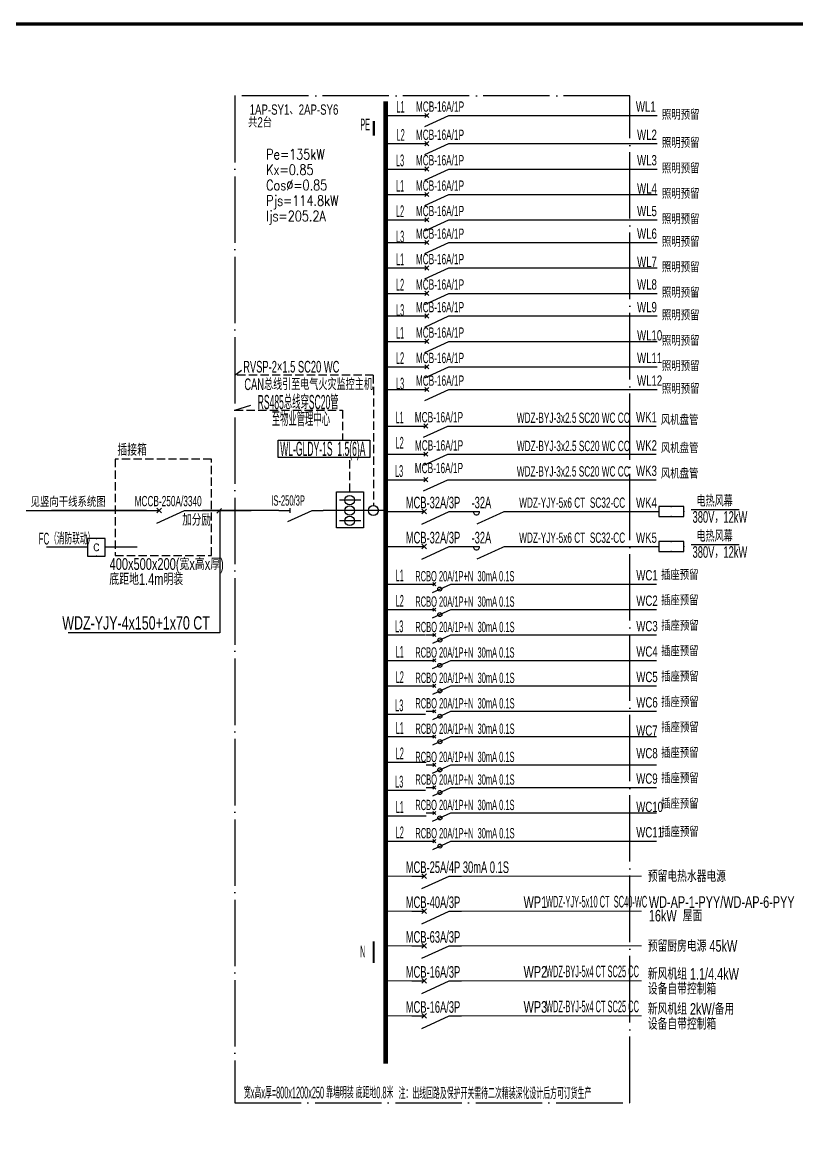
# Model space of a CAD drawing. Extents: x -118086 to 144314, y -110039 to 305761.
# Drawn here: x 55436 to 78736, y 92738 to 126611 of the extents above; entities that cross this region are included whole.
import ezdxf
from ezdxf.enums import TextEntityAlignment as Align

# ---------------------------------------------------------------- set-up
doc = ezdxf.new("R2010")
doc.units = 0
doc.header["$LTSCALE"] = 1000
for name, pattern in [('CONTINOUS', [0]), ('DASH', [0.35, 0.25, -0.1]), ('DOTE', [2.42, 2, -0.2, 0.02, -0.2])]:
    doc.linetypes.add(name, pattern=pattern)
doc.layers.get('0').update_dxf_attribs({"linetype": 'CONTINUOUS'})
for name, color, linetype in [('D-TEXT', 7, 'CONTINUOUS'), ('DQ', 7, 'CONTINOUS'), ('ELEC-text', 7, 'CONTINUOUS'), ('ELEMENT', 3, 'CONTINUOUS'), ('EQUIP-照明', 3, 'CONTINUOUS'), ('EQUIP-箱柜', 3, 'CONTINUOUS'), ('PUB_TEXT', 7, 'CONTINUOUS'), ('SIG_TEXT', 7, 'CONTINUOUS'), ('TEL_TEXT', 3, 'CONTINUOUS'), ('TEL_TITLE', 7, 'CONTINUOUS'), ('WIRE', 4, 'CONTINUOUS'), ('WIRE-照明', 1, 'CONTINUOUS'), ('内审意见修改', 2, 'CONTINUOUS')]:
    doc.layers.add(name, color=color, linetype=linetype)
doc.styles.add('_COMPLEX', font='ros.shx', dxfattribs={"width": 0.6, "bigfont": 'jd.shx'})
doc.styles.add('_HZTXT', font='ROS', dxfattribs={"width": 0.8, "bigfont": 'JD'})
doc.styles.add('_TCH_LABEL', font='COMPLEX', dxfattribs={"bigfont": 'GBCBIG'})
doc.styles.add('_TEL_DIM', font='ROMANS2', dxfattribs={"width": 0.8, "height": 3.5, "bigfont": 'HZDF2'})
doc.styles.add('B', font='ros.shx', dxfattribs={"width": 0.8, "bigfont": 'jd.shx'})
doc.styles.add('DIM_FONT', font='ROMANS', dxfattribs={"bigfont": 'HZTXT'})
doc.styles.add('JD', font='ros.shx', dxfattribs={"width": 0.8, "height": 600, "bigfont": 'hztxt.shx'})
doc.styles.get("Standard").update_dxf_attribs({"font": 'GBENOR', "bigfont": 'GBCBIG'})

# ---------------------------------------------------------------- blocks, each defined once
blk = doc.blocks.new('M_M19DXM')
for p, q in [((-0.25, -0.2), (0, -0.75)), ((-0.047, -0.203), (0.047, -0.297)), ((-0.047, -0.297), (0.047, -0.203))]:
    blk.add_line(p, q)
for points in [[(0, 0), (0, -0.25)], [(0, -0.75), (0, -1)]]:
    blk.add_lwpolyline(points)
blk.add_circle((-0.151, -0.417), 0.0615)
at = {"style": 'DIM_FONT', "width": 0.8, "flags": 9}
blk.add_attdef('S', (0.25, -0.5), '', height=0.2, dxfattribs=at)
blk = doc.blocks.new('M_M7')
for p, q in [((-0.25, -0.2), (0, -0.75)), ((-0.047, -0.297), (0.047, -0.203)), ((-0.047, -0.203), (0.047, -0.297))]:
    blk.add_line(p, q)
for points in [[(0, 0), (0, -0.25)], [(0, -0.75), (0, -1)]]:
    blk.add_lwpolyline(points)
at = {"width": 0.8, "flags": 9}
blk.add_attdef('S', (0.25, -0.5), '', height=0.2, dxfattribs=at)
blk = doc.blocks.new('M_M8')
for p, q in [((-0.25, -0.2), (0, -0.75)), ((0.05, -0.25), (-0.05, -0.25))]:
    blk.add_line(p, q)
for points in [[(0, 0), (0, -0.25)], [(0, -0.75), (0, -1)]]:
    blk.add_lwpolyline(points)
at = {"style": 'DIM_FONT', "width": 0.8, "flags": 9}
blk.add_attdef('S', (0.25, -0.5), '', height=0.2, dxfattribs=at)
blk = doc.blocks.new('$equip_U$00000105(JDQINJING)')
for p, q in [((0.5, 1), (-0.5, 1)), ((-0.5, 1), (-0.5, 0)), ((0.5, 0), (0.5, 1)), ((-0.5, 0), (0.5, 0))]:
    blk.add_line(p, q)
for p in [(0, 1), (-0.5, 0.5), (0, 0), (0.5, 0.5)]:
    blk.add_point(p)
at = {"color": 7, "style": '_TEL_DIM'}
blk.add_attdef('$TEXT$', text='', height=0.4, dxfattribs=at).set_placement((-0.002, 0.507), align=Align.MIDDLE_CENTER)
at = {"color": 7, "style": '_TEL_DIM', "flags": 1}
blk.add_attdef('A', text='', height=0.00002, dxfattribs=at).set_placement((0, 0), align=Align.MIDDLE_CENTER)
blk = doc.blocks.new('$equip$00001413')
for p, q in [((0.75, 0.6), (-0.75, 0.6)), ((-0.75, 0.6), (-0.75, 0)), ((-0.75, 0), (0.75, 0)), ((0.75, 0), (0.75, 0.6))]:
    blk.add_line(p, q)
for p in [(-0.75, 0.3), (0, 0.6), (0, 0), (0.75, 0.3)]:
    blk.add_point(p)
at = {"style": '_TCH_LABEL', "flags": 9}
blk.add_attdef('A', (0, 0), '', height=0.00002, dxfattribs=at)
blk = doc.blocks.new('$equip$00001781')
blk.add_circle((0, 0), 0.5)
at = {"flags": 9}
blk.add_attdef('A', (0, 0), '', height=0.00002, dxfattribs=at)
blk = doc.blocks.new('$element$00000577')
at = {"const_width": 0.0233}
for points in [[(0, 0), (0, -0.25)], [(-0.25, -0.2), (0, -0.75), (0, -1)]]:
    blk.add_lwpolyline(points, dxfattribs=at)
blk.add_arc((-0.008, -0.192), 0.0589, 81.8699, 278.1301)
at = {"flags": 9}
blk.add_attdef('S', (0, 0), '', height=0.00000667, dxfattribs=at)

msp = doc.modelspace()

# ---------------------------------------------------------------- linework, layer by layer
at = {"linetype": 'DOTE'}
for p, q in [((61829, 124398), (61824, 94085)), ((73722, 124398), (61829, 124398)), ((73717, 94085), (73722, 124398)), ((61824, 94085), (73717, 94085))]:
    msp.add_line(p, q, dxfattribs=at)
at = {"color": 3, "linetype": 'DASH'}
for p, q in [((61828, 115994), (62026, 116145)), ((65997, 115994, 0), (61828, 115994, 0)), ((65997, 115994, 0), (65998, 112067, 0))]:
    msp.add_line(p, q, dxfattribs=at)
at = {"color": 0}
msp.add_line((61828, 114934), (62305, 115085), dxfattribs=at)
at = {"linetype": 'DASH'}
for p, q in [((61828, 114934), (65065, 114934)), ((65065, 114934), (65065, 114034)), ((65294, 112482, 0), (65294, 113515, 0))]:
    msp.add_line(p, q, dxfattribs=at)
for p, q in [((61283, 111835, 0), (61426, 111978, 0)), ((57395, 110809, 0), (56163, 110809, 0))]:
    msp.add_line(p, q)
at = {"linetype": 'Continuous', "const_width": 64.6}
for points in [[(66012, 123644), (66012, 123204)], [(66008, 98942), (66008, 98298)]]:
    msp.add_lwpolyline(points, dxfattribs=at)
at = {"color": 2, "elevation": 0}
msp.add_lwpolyline([(63130, 114034), (65887, 114034), (65887, 113515), (63130, 113515)], close=True, dxfattribs=at)
at = {"linetype": 'DASH', "elevation": 0}
msp.add_lwpolyline([(61126, 113468), (58229, 113468), (58229, 110562), (61126, 110562)], close=True, dxfattribs=at)
at = {"color": 0, "elevation": 0}
msp.add_lwpolyline([(64889, 112482), (65698, 112482), (65698, 111393), (64889, 111393)], close=True, dxfattribs=at)
at = {"color": 2}
for centre in [(65284, 112229), (65284, 111917), (65284, 111606)]:
    msp.add_circle(centre, 143, dxfattribs=at)
at = {"layer": 'SIG_TEXT'}
for p, q in [((75563, 111950, 0), (77009, 111950, 0)), ((75563, 110895, 0), (77009, 110895, 0))]:
    msp.add_line(p, q, dxfattribs=at)
at = {"layer": 'TEL_TEXT', "color": 0, "ltscale": 2}
for p, q in [((61378, 111917), (61378, 108232)), ((61378, 108232), (56813, 108232))]:
    msp.add_line(p, q, dxfattribs=at)
at = {"layer": 'TEL_TEXT', "ltscale": 2}
msp.add_line((57927, 110828, 0), (58891, 110828, 0), dxfattribs=at)
at = {"layer": 'TEL_TITLE', "const_width": 100}
msp.add_lwpolyline([(29584, 69161), (110184, 69161), (110184, 126561), (29584, 126561)], close=True, dxfattribs=at)
msp.add_lwpolyline([(29584, 69161), (110184, 69161), (110184, 126561), (29584, 126561)], close=True, dxfattribs=at)
at = {"layer": 'WIRE', "color": 4}
for p, q in [((65619, 112229), (64976, 112229)), ((65619, 111917), (64976, 111917)), ((65619, 111606), (64976, 111606))]:
    msp.add_line(p, q, dxfattribs=at)
at = {"layer": 'WIRE-照明'}
for p, q in [((66368, 123813), (67612, 123813)), ((68440, 123813), (74546, 123813)), ((66366, 122964), (67610, 122964)), ((68438, 122964), (74544, 122964)), ((66350, 122198), (67593, 122198)), ((68438, 122198), (74544, 122198)), ((66352, 121433), (67595, 121433)), ((68438, 121433), (74544, 121433)), ((66350, 120668), (67593, 120668)), ((68438, 120668), (74544, 120668)), ((66350, 119986), (67593, 119986)), ((68438, 119986), (74544, 119986)), ((66352, 119221), (67595, 119221)), ((68438, 119221), (74544, 119221)), ((66350, 118456), (67593, 118456)), ((68438, 118456), (74544, 118456)), ((66350, 117774), (67593, 117774)), ((68438, 117774), (74544, 117774)), ((66352, 117009), (67595, 117009)), ((68438, 117009), (74544, 117009)), ((66350, 116244), (67593, 116244)), ((68438, 116244), (74544, 116244)), ((66350, 115562), (67593, 115562)), ((68438, 115562), (74544, 115562)), ((66337, 114461), (67580, 114461)), ((68407, 114461), (74513, 114461)), ((66337, 113612), (67580, 113612)), ((68409, 113612), (74515, 113612)), ((66320, 112846), (67564, 112846)), ((68407, 112846), (74513, 112846)), ((55546, 111917), (59550, 111917)), ((60435, 111917), (62320, 111917)), ((66339, 109701), (67583, 109701)), ((68411, 109701), (74517, 109701)), ((66341, 108935), (67585, 108935)), ((68413, 108935), (74519, 108935)), ((66325, 108170), (67568, 108170)), ((68415, 108170), (74521, 108170)), ((66341, 107405), (67585, 107405)), ((68413, 107405), (74519, 107405)), ((66341, 106639), (67585, 106639)), ((68415, 106639), (74521, 106639)), ((66325, 105790), (67568, 105790)), ((68415, 105874), (74521, 105874)), ((66341, 105109), (67585, 105109)), ((68415, 105109), (74521, 105109)), ((66341, 104343), (67585, 104343)), ((68413, 104259), (74519, 104259)), ((66325, 103494), (67568, 103494)), ((68415, 103578), (74521, 103578)), ((66341, 102729), (67585, 102729)), ((68413, 102813), (74519, 102813)), ((66341, 101963), (67585, 101963)), ((68415, 101963), (74521, 101963))]:
    msp.add_line(p, q, dxfattribs=at)
at = {"layer": 'WIRE-照明', "linetype": 'Continuous'}
for p, q in [((59171, 111917), (56308, 111917)), ((63156, 111917), (60854, 111917)), ((66352, 111917), (64485, 111917)), ((66368, 111886), (67156, 111886)), ((68281, 111886), (69190, 111886)), ((69940, 111886), (74590, 111886)), ((66368, 110831), (67156, 110831)), ((68281, 110831), (69190, 110831)), ((69940, 110831), (74590, 110831))]:
    msp.add_line(p, q, dxfattribs=at)
at = {"layer": 'WIRE-照明', "const_width": 142}
msp.add_lwpolyline([(66368, 124235), (66368, 95259)], dxfattribs=at)
at = {"layer": 'WIRE-照明', "linetype": 'Continuous', "const_width": 30}
for points in [[(66368, 100908), (67156, 100908)], [(68281, 100908), (74078, 100908)], [(66368, 99852), (67156, 99852)], [(68281, 99852), (74078, 99852)], [(66368, 98809), (67156, 98809)], [(68281, 98809), (74078, 98809)], [(66368, 97753), (67156, 97753)], [(68281, 97753), (74078, 97753)], [(66368, 96698), (67156, 96698)], [(68281, 96698), (74078, 96698)]]:
    msp.add_lwpolyline(points, dxfattribs=at)

# ---------------------------------------------------------------- block references
at = {"layer": 'DQ'}
for name, p, xscale, yscale, zscale, rotation in [('M_M7', (67278, 123813), 1328.571428571428, 1328.571428571428, 1328.571428571428, 90), ('M_M7', (67278, 122964), 1328.571428571429, 1328.571428571429, 1328.571428571429, 89.99999999999999), ('M_M7', (67278, 122198), 1328.571428571429, 1328.571428571429, 1328.571428571429, 89.99999999999999), ('M_M7', (67278, 121433), 1328.571428571429, 1328.571428571429, 1328.571428571429, 89.99999999999999), ('M_M7', (67278, 120668), 1328.571428571428, 1328.571428571428, 1328.571428571428, 90), ('M_M7', (67278, 119986), 1328.571428571429, 1328.571428571429, 1328.571428571429, 89.99999999999999), ('M_M7', (67278, 119221), 1328.571428571429, 1328.571428571429, 1328.571428571429, 89.99999999999999), ('M_M7', (67278, 118456), 1328.571428571428, 1328.571428571428, 1328.571428571428, 90), ('M_M7', (67278, 117774), 1328.571428571429, 1328.571428571429, 1328.571428571429, 89.99999999999999), ('M_M7', (67278, 117009), 1328.571428571429, 1328.571428571429, 1328.571428571429, 89.99999999999999), ('M_M7', (67278, 116244), 1328.571428571428, 1328.571428571428, 1328.571428571428, 90), ('M_M7', (67278, 115562), 1328.571428571429, 1328.571428571429, 1328.571428571429, 89.99999999999999), ('M_M7', (67246, 114461), 1328.571428571429, 1328.571428571429, 1328.571428571429, 89.99999999999999), ('M_M7', (67248, 113612), 1328.571428571428, 1328.571428571428, 1328.571428571428, 90), ('M_M7', (67246, 112846), 1328.571428571428, 1328.571428571428, 1328.571428571428, 89.99999999999999), ('M_M8', (63156, 111917), 1328.571428571429, 1328.571428571429, 1328.571428571429, 89.99999999999999)]:
    msp.add_blockref(name, p, dxfattribs=dict(at, xscale=xscale, yscale=yscale, zscale=zscale, rotation=rotation))
at = {"layer": 'ELEMENT'}
for name, p, xscale, yscale, zscale, rotation in [('M_M7', (59171, 111917), 1518.367346938746, 1518.367346938746, 1518.367346938746, 90), ('M_M7', (67156, 111886), 1500, 1500, 1500, 90), ('$element$00000577', (68815, 111886), 1500, 1500, 1500, 90), ('M_M7', (67156, 110831), 1500, 1500, 1500, 90), ('$element$00000577', (68815, 110831), 1500, 1500, 1500, 90), ('M_M19DXM', (67581, 109701), 996.428571428589, 996.428571428589, 996.428571428589, 89.99999999999999), ('M_M19DXM', (67583, 108935), 996.428571428589, 996.428571428589, 996.428571428589, 89.99999999999999), ('M_M19DXM', (67585, 108170), 996.4285714285713, 996.4285714285713, 996.4285714285713, 90), ('M_M19DXM', (67583, 107405), 996.4285714285713, 996.4285714285713, 996.4285714285713, 90), ('M_M19DXM', (67585, 106639), 996.4285714285713, 996.4285714285713, 996.4285714285713, 90), ('M_M19DXM', (67585, 105874), 996.4285714285713, 996.4285714285713, 996.4285714285713, 90), ('M_M19DXM', (67585, 105109), 996.4285714285713, 996.4285714285713, 996.4285714285713, 90), ('M_M19DXM', (67583, 104259), 996.4285714285697, 996.4285714285697, 996.4285714285697, 89.99999999999999), ('M_M19DXM', (67585, 103578), 996.4285714285713, 996.4285714285713, 996.4285714285713, 90), ('M_M19DXM', (67583, 102813), 996.4285714285713, 996.4285714285713, 996.4285714285713, 90), ('M_M19DXM', (67585, 101963), 996.4285714285697, 996.4285714285697, 996.4285714285697, 89.99999999999999), ('M_M7', (67156, 100908), 1500, 1500, 1500, 90), ('M_M7', (67156, 99852), 1500, 1500, 1500, 90), ('M_M7', (67156, 98809), 1500, 1500, 1500, 90), ('M_M7', (67156, 97753), 1500, 1500, 1500, 90), ('M_M7', (67156, 96698), 1500, 1500, 1500, 90)]:
    msp.add_blockref(name, p, dxfattribs=dict(at, xscale=xscale, yscale=yscale, zscale=zscale, rotation=rotation))
at = {"layer": 'EQUIP-照明', "linetype": 'ByBlock', "xscale": 300, "yscale": 300, "zscale": 300}
msp.add_blockref('$equip$00001781', (65998, 111917), dxfattribs=at)
at = {"layer": 'EQUIP-箱柜', "xscale": 500, "yscale": 500, "zscale": 500}
for p in [(74965, 111736), (74965, 110681)]:
    msp.add_blockref('$equip$00001413', p, dxfattribs=at)
at = {"layer": 'EQUIP-箱柜', "xscale": 531.4285714285714, "yscale": 531.4285714285714, "zscale": 531.4285714285714}
msp.add_blockref('$equip_U$00000105(JDQINJING)', (57661, 110543, 0), dxfattribs=at).add_auto_attribs({'$TEXT$': 'C'})

# ---------------------------------------------------------------- texts
at = {"layer": 'D-TEXT', "style": '_HZTXT', "width": 0.45}
for s, height, p in [('L1', 354.3, (66694, 123897)), ('PE', 354.3, (65603, 123365)), ('L2', 354.3, (66698, 123048)), ('L3', 354.3, (66679, 122282)), ('L1', 354.3, (66681, 121516)), ('L2', 354.3, (66679, 120751)), ('L3', 354.3, (66681, 119986)), ('L1', 354.3, (66681, 119304)), ('L2', 354.3, (66679, 118539)), ('L3', 354.3, (66681, 117774)), ('L1', 354.3, (66681, 117092)), ('L2', 354.3, (66679, 116327)), ('L3', 354.3, (66681, 115562)), ('L1', 354.3, (66667, 114544)), ('L2', 354.3, (66667, 113779)), ('L3', 354.3, (66650, 112930)), ('L1', 354.3, (66669, 109784)), ('L2', 354.3, (66671, 109019)), ('L3', 354.3, (66654, 108253)), ('L1', 354.3, (66671, 107488)), ('L2', 354.3, (66671, 106723)), ('L3', 354.3, (66654, 105873)), ('L1', 354.3, (66671, 105192)), ('L2', 354.3, (66671, 104427)), ('L3', 354.3, (66654, 103577)), ('L1', 354.3, (66671, 102812)), ('L2', 354.3, (66671, 102047)), ('N', 354, (65599, 98459)), ('宽x高x厚=800x1200x250 靠墙明装 底距地0.8米', 354.29, (62100, 94216)), ('注：出线回路及保护开关需待二次精装深化设计后方可订货生产', 354.29, (66757, 94195))]:
    msp.add_text(s, height=height, dxfattribs=at).set_placement(p)
at = {"layer": 'D-TEXT', "color": 0, "style": '_HZTXT', "width": 0.45}
for s, height, p in [('RS485总线穿SC20管', 428.57, (62515, 114968, 0)), ('至物业管理中心', 428.6, (62938, 114456, 0)), ('WL-GLDY-1S  1.5(6)A', 428.57, (63194, 113561, 0))]:
    msp.add_text(s, height=height, dxfattribs=at).set_placement(p)
at = {"layer": 'ELEC-text', "style": '_HZTXT', "width": 0.8}
msp.add_text('插接箱', height=354.3, dxfattribs=at).set_placement((58291, 113566, 0))
at = {"layer": 'PUB_TEXT', "style": '_HZTXT', "width": 0.5}
msp.add_text('FC（消防联动）', height=354.3, dxfattribs=at).set_placement((55924, 110894, 1015))
at = {"layer": 'SIG_TEXT', "style": '_TEL_DIM', "width": 0.8}
for s, p in [('Kx=0.85', (62771, 122024)), ('Cos%%C=0.85', (62771, 121559)), ('Pjs=114.8kW', (62771, 121094)), ('Ijs=205.2A', (62771, 120629))]:
    msp.add_text(s, height=310, dxfattribs=at).set_placement(p)
at = {"layer": 'TEL_TEXT', "ltscale": 2, "style": '_COMPLEX'}
for s, height, width, p in [('1AP-SY1、2AP-SY6', 310, 0.7, (62275, 123834)), ('MCB-16A/1P', 310, 0.6, (67279, 123925)), ('WL1', 310, 0.7, (73901, 123925)), ('照明预留', 310, 0.7, (74685, 123683)), ('MCB-16A/1P', 310, 0.6, (67277, 123076)), ('照明预留', 310, 0.7, (74685, 122834)), ('MCB-16A/1P', 310, 0.6, (67277, 122310)), ('照明预留', 310, 0.7, (74685, 122068)), ('MCB-16A/1P', 310, 0.6, (67277, 121545)), ('照明预留', 310, 0.7, (74685, 121303)), ('MCB-16A/1P', 310, 0.6, (67277, 120780)), ('照明预留', 310, 0.7, (74685, 120538)), ('MCB-16A/1P', 310, 0.6, (67277, 120098)), ('照明预留', 310, 0.7, (74685, 119856)), ('MCB-16A/1P', 310, 0.6, (67277, 119333)), ('照明预留', 310, 0.7, (74685, 119091)), ('MCB-16A/1P', 310, 0.6, (67277, 118568)), ('照明预留', 310, 0.7, (74685, 118326)), ('MCB-16A/1P', 310, 0.6, (67277, 117886)), ('照明预留', 310, 0.7, (74685, 117644)), ('MCB-16A/1P', 310, 0.6, (67277, 117121)), ('照明预留', 310, 0.7, (74685, 116879)), ('MCB-16A/1P', 310, 0.6, (67277, 116356)), (' RVSP-2×1.5 SC20 WC', 350, 0.6, (62002, 116072, 0)), ('照明预留', 310, 0.7, (74685, 116114)), ('CAN总线引至电气火灾监控主机', 350, 0.6, (62114, 115544, 0)), ('MCB-16A/1P', 310, 0.6, (67277, 115674)), ('照明预留', 310, 0.7, (74685, 115432)), ('MCB-16A/1P', 310, 0.6, (67246, 114573)), ('WDZ-BYJ-3x2.5 SC20 WC CC', 310, 0.6, (70316, 114555)), ('WK1', 310, 0.7, (73905, 114573)), ('风机盘管', 310, 0.7, (74653, 114494)), ('MCB-16A/1P', 310, 0.6, (67248, 113724)), ('WDZ-BYJ-3x2.5 SC20 WC CC', 310, 0.6, (70318, 113706)), ('WK2', 310, 0.7, (73907, 113724)), ('风机盘管', 310, 0.7, (74655, 113645)), ('MCB-16A/1P', 310, 0.6, (67246, 113042)), ('WDZ-BYJ-3x2.5 SC20 WC CC', 310, 0.6, (70316, 112941)), ('WK3', 310, 0.7, (73905, 112958)), ('风机盘管', 310, 0.7, (74653, 112880)), ('MCB-32A/3P', 350, 0.6, (66975, 111982)), ('-32A', 350, 0.6, (68954, 111982)), ('WDZ-YJY-5x6 CT  SC32-CC', 310, 0.6, (70387, 111999)), ('WK4', 310, 0.7, (73905, 111998)), ('电热风幕', 350, 0.6, (75725, 112033, -124)), ('380V，12kW', 350, 0.6, (75608, 111548, -124)), ('MCB-32A/3P', 350, 0.6, (66975, 110926)), ('-32A', 350, 0.6, (68954, 110926)), ('WDZ-YJY-5x6 CT  SC32-CC', 310, 0.6, (70387, 110944)), ('WK5', 310, 0.7, (73905, 110943)), ('电热风幕', 350, 0.6, (75725, 110977, -124)), ('380V，12kW', 350, 0.6, (75608, 110493, -124)), ('400x500x200(宽x高x厚)', 354.29, 0.7, (58059, 110129, 0)), ('RCBO 20A/1P+N  30mA 0.1S', 310, 0.5, (67259, 109785)), ('WC1', 310, 0.7, (73913, 109813)), ('插座预留', 310, 0.7, (74658, 109828)), ('底距地1.4m明装', 354.3, 0.7, (58049, 109673, 0)), ('RCBO 20A/1P+N  30mA 0.1S', 310, 0.5, (67261, 109020)), ('插座预留', 310, 0.7, (74660, 109063)), ('RCBO 20A/1P+N  30mA 0.1S', 310, 0.5, (67263, 108255)), ('插座预留', 310, 0.7, (74662, 108298)), ('RCBO 20A/1P+N  30mA 0.1S', 310, 0.5, (67261, 107489)), ('插座预留', 310, 0.7, (74660, 107532)), ('RCBO 20A/1P+N  30mA 0.1S', 310, 0.5, (67263, 106724)), ('插座预留', 310, 0.7, (74662, 106767)), ('RCBO 20A/1P+N  30mA 0.1S', 310, 0.5, (67263, 105959)), ('插座预留', 310, 0.7, (74662, 106002)), ('RCBO 20A/1P+N  30mA 0.1S', 310, 0.5, (67263, 105193)), ('插座预留', 310, 0.7, (74662, 105236)), ('RCBO 20A/1P+N  30mA 0.1S', 310, 0.5, (67261, 104344)), ('插座预留', 310, 0.7, (74660, 104471)), ('RCBO 20A/1P+N  30mA 0.1S', 310, 0.5, (67263, 103662)), ('插座预留', 310, 0.7, (74662, 103706)), ('RCBO 20A/1P+N  30mA 0.1S', 310, 0.5, (67261, 102897)), ('插座预留', 310, 0.7, (74660, 102940)), ('RCBO 20A/1P+N  30mA 0.1S', 310, 0.5, (67263, 102048)), ('插座预留', 310, 0.7, (74662, 102091)), ('MCB-25A/4P 30mA 0.1S', 350, 0.6, (66975, 101003)), ('预留电热水器电源', 350, 0.7, (74261, 100732)), ('MCB-40A/3P', 350, 0.6, (66975, 99948)), ('WP1', 350, 0.7, (70520, 99950)), ('WDZ-YJY-5x10 CT  SC40-WC', 350, 0.4, (71195, 99965)), ('WD-AP-1-PYY/WD-AP-6-PYY', 350, 0.7, (74292, 99954)), ('16kW  屋面', 350, 0.7, (74292, 99543)), ('MCB-63A/3P', 350, 0.6, (66975, 98904)), ('预留厨房电源 45kW', 350, 0.7, (74261, 98633)), ('MCB-16A/3P', 350, 0.6, (66975, 97849)), ('WP2', 350, 0.7, (70520, 97851)), ('新风机组 1.1/4.4kW', 350, 0.7, (74261, 97792)), ('设备自带控制箱', 350, 0.7, (74261, 97343)), ('MCB-16A/3P', 350, 0.6, (66975, 96794)), ('WP3', 350, 0.7, (70520, 96795)), ('新风机组 2kW/备用', 350, 0.7, (74261, 96736)), ('设备自带控制箱', 350, 0.7, (74261, 96287))]:
    msp.add_text(s, height=height, dxfattribs=dict(at, width=width)).set_placement(p)
at = {"layer": 'TEL_TEXT', "linetype": 'Continuous', "style": 'B', "oblique": 0.7}
for s, width, p in [('共2台', 0.7, (62223, 123450)), ('见竖向干线系统图', 0.7, (55679, 112026)), ('MCCB-250A/3340  ', 0.6, (58809, 112046, 0))]:
    msp.add_text(s, height=310, dxfattribs=dict(at, width=width)).set_placement(p)
at = {"layer": 'TEL_TEXT', "style": '_COMPLEX', "width": 0.7}
for s, p in [('WL2', (73936, 123076)), ('WL3', (73936, 122311)), ('WL4', (73936, 121461)), ('WL5', (73936, 120780)), ('WL6', (73936, 120099)), ('WL7', (73936, 119249)), ('WL8', (73936, 118568)), ('WL9', (73936, 117886)), ('WL10', (73936, 117037)), ('WL11', (73936, 116356)), ('WL12', (73936, 115674)), ('WC2', (73913, 109047)), ('WC3', (73913, 108282)), ('WC4', (73913, 107517)), ('WC5', (73913, 106751)), ('WC6', (73913, 105986)), ('WC7', (73911, 105137)), ('WC8', (73913, 104455)), ('WC9', (73911, 103690)), ('WC10', (73911, 102841)), ('WC11', (73911, 102075))]:
    msp.add_text(s, height=310, dxfattribs=at).set_placement(p)
at = {"layer": 'TEL_TEXT', "linetype": 'Continuous', "style": 'B', "width": 0.55}
msp.add_text('IS-250/3P', height=310, dxfattribs=at).set_placement((62924, 112064))
at = {"layer": 'TEL_TEXT', "color": 6, "linetype": 'Continuous', "style": 'JD', "width": 0.6}
msp.add_text('加分励', height=354.3, dxfattribs=at).set_placement((60246, 111460))
at = {"layer": 'TEL_TEXT', "color": 0, "ltscale": 2, "style": '_COMPLEX', "width": 0.7}
msp.add_text('WDZ-YJY-4x150+1x70 CT', height=400, dxfattribs=at).set_placement((56633, 108333, 0))
at = {"layer": '内审意见修改', "style": '_TEL_DIM', "width": 0.8}
msp.add_text('Pe=135kW', height=310, dxfattribs=at).set_placement((62771, 122489))
at = {"layer": '内审意见修改', "ltscale": 2, "style": '_COMPLEX', "width": 0.4}
for p in [(71195, 97866), (71195, 96811)]:
    msp.add_text('WDZ-BYJ-5x4 CT SC25 CC', height=350, dxfattribs=at).set_placement(p)

doc.saveas('drawing.dxf')
